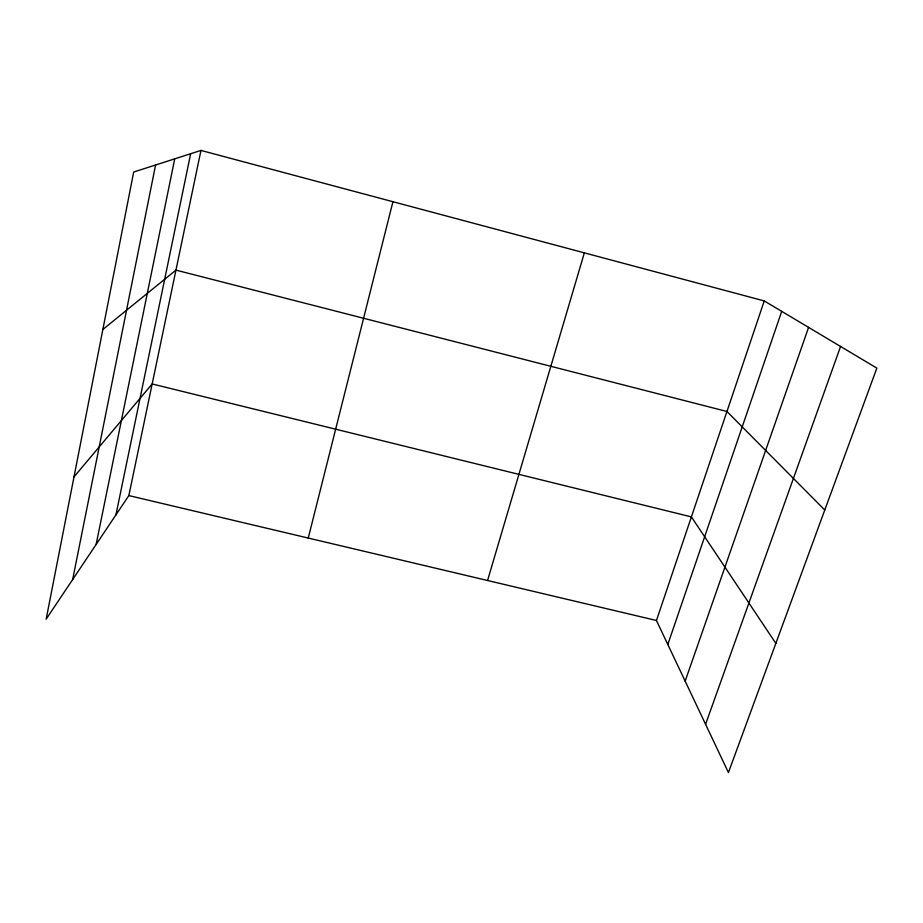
<?xml version="1.0" encoding="UTF-8"?>
<svg xmlns="http://www.w3.org/2000/svg" width="923" height="923" viewBox="0 0 923 923"><rect width="100%" height="100%" fill="white"/><g stroke="black" fill="none" stroke-linecap="round" stroke-linejoin="round"><path stroke-width="1.38" d="M72.652 579.575L155.583 164.986M96.119 544.489L174.724 158.848M115.929 514.884L190.657 153.726M200.96 150.426L133.685 172.024L46.15 619.171L128.839 495.582L200.96 150.426L764.244 300.921L876.85 368.127L728.432 772.574L656.449 620.487L764.244 300.921M308.247 538.051L392.933 201.71M487.563 580.498L584.351 252.856M667.814 644.496L781.712 311.339M685.154 681.139L808.583 327.377M705.576 724.278L840.565 346.471M74.002 476.879L152.168 383.956L691.385 516.892L775.851 643.354M102.857 329.488L175.947 270.116L726.943 411.485L824.781 510.015M128.839 495.582L656.449 620.487"/></g></svg>
